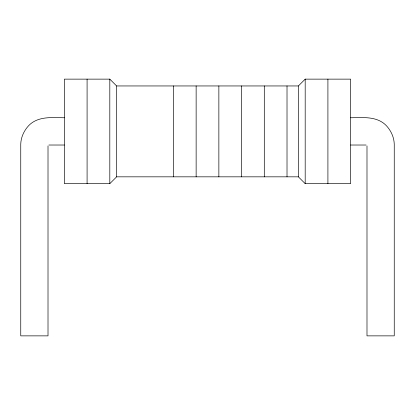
<?xml version="1.0" encoding="UTF-8"?>
<svg xmlns="http://www.w3.org/2000/svg" width="415" height="415" viewBox="0 0 415 415"><rect width="100%" height="100%" fill="white"/><g stroke="black" fill="none" stroke-linecap="round" stroke-linejoin="round"><path stroke-width="0.62" d="M109.809 183.643L116.625 176.832L298.375 176.832L305.191 183.643L350.628 183.643L350.628 79.135L305.191 79.135L298.375 85.952L116.625 85.952L109.809 79.135L64.372 79.135L64.372 183.643L109.809 183.643L109.809 79.135M64.372 117.761C52.191 117.595 37.973 115.941 28.651 125.662C23.977 130.715 20.957 137.199 20.75 144.13L20.75 335.865L48.01 335.865L48.01 145.914M350.628 117.761C362.809 117.595 377.028 115.941 386.349 125.662C391.023 130.715 394.043 137.199 394.25 144.13L394.25 335.865L366.99 335.865L366.99 145.914M48.908 145.022L64.372 145.022M350.628 145.022L366.092 145.022M327.912 79.135L327.912 183.643M305.191 79.135L305.191 183.643M298.375 85.952L298.375 176.832M287.014 85.952L287.014 176.832M264.298 85.952L264.298 176.832M241.577 85.952L241.577 176.832M218.861 85.952L218.861 176.832M196.139 85.952L196.139 176.832M173.423 85.952L173.423 176.832M116.625 85.952L116.625 176.832M87.088 79.135L87.088 183.643"/></g></svg>
